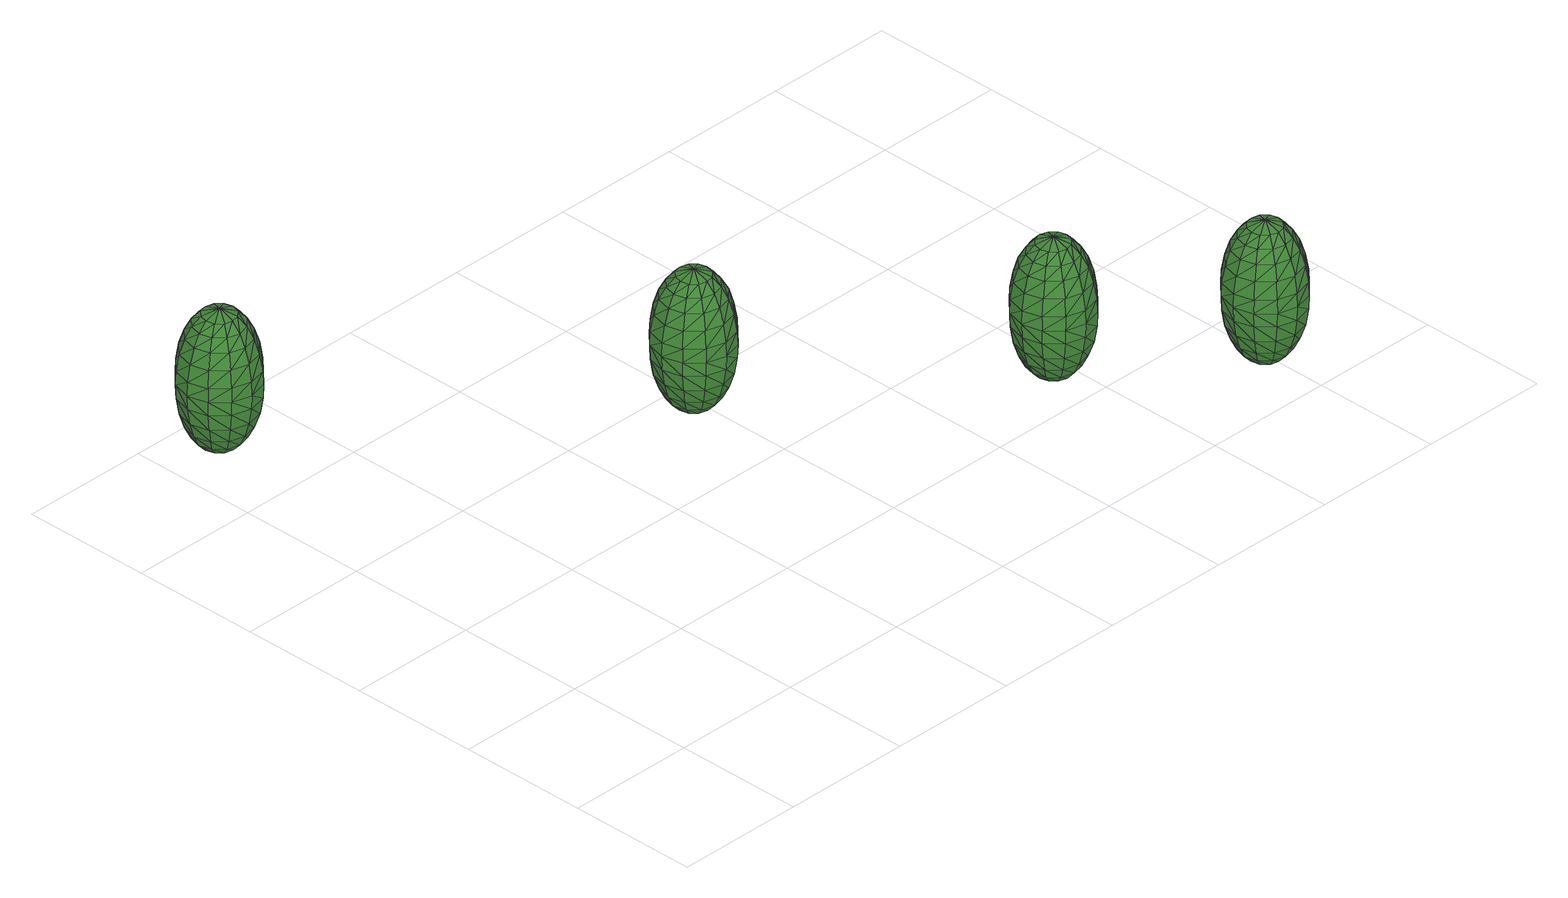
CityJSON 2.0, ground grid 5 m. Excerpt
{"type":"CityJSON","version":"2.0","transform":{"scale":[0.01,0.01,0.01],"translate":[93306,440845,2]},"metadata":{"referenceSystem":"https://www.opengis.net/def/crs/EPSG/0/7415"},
"CityObjects":{
"tree1":{"type":"SolitaryVegetationObject","attributes":{"Geslacht":"Prunus","Brondatum":"13-06-2019","Aanlegjaar":"2007","Beheerobjectomschrijving":"12308.bm4","Ontwikkeling":"Blijvende Kroon","Boomsortiment":"Prunus 'Umineko'","Boomstatus":"Niet van toepassing","Stamdiameter":"15","tree_part":"kruin","Takvrije_zone":"tot 4,50 meter Bereikt","Kroondiameter":"3","Thema":"Bomen","Boomhoogte":"9-12 m.","Straat":"Plaszicht","Wijk":"Hillegersberg Noord","Laatste_mutatie":"17-05-2019","Boomsortiment_nederlands":"Sierkers","Buurt":"Hillegersberg Noord - 40","Hoogte":"-1.9484062","class":"VegetatieObject","function":"Boom"},"geometry":[{"type":"CompositeSurface","lod":"2","boundaries":[[[0,1,2]],[[0,3,4]],[[3,5,6]],[[2,7,8]],[[9,5,10]],[[11,12,10]],[[13,14,7]],[[12,15,16]],[[15,17,18]],[[17,19,20]],[[19,21,22]],[[23,24,21]],[[1,7,2]],[[23,25,24]],[[26,1,0]],[[25,27,24]],[[27,28,29]],[[29,28,30]],[[30,31,32]],[[31,33,34]],[[33,35,34]],[[36,37,35]],[[10,12,38]],[[36,39,37]],[[12,16,38]],[[38,16,40]],[[16,15,41]],[[39,42,37]],[[43,42,44]],[[44,45,46]],[[46,45,47]],[[47,48,49]],[[48,50,51]],[[50,52,53]],[[52,54,53]],[[53,54,55]],[[55,56,57]],[[57,56,58]],[[58,59,60]],[[59,61,62]],[[61,63,62]],[[63,64,65]],[[65,66,67]],[[67,66,68]],[[68,69,70]],[[70,69,71]],[[72,73,71]],[[74,75,72]],[[74,76,77]],[[76,78,77]],[[77,78,79]],[[80,81,79]],[[82,81,80]],[[83,84,60]],[[85,86,82]],[[87,88,84]],[[89,90,85]],[[91,92,88]],[[93,94,89]],[[95,96,92]],[[93,97,98]],[[99,100,97]],[[101,96,95]],[[102,103,99]],[[104,101,105]],[[103,102,106]],[[107,104,108]],[[109,110,106]],[[111,107,112]],[[113,114,109]],[[115,111,116]],[[114,113,117]],[[118,115,119]],[[120,121,117]],[[122,118,123]],[[124,125,120]],[[126,122,127]],[[125,124,128]],[[129,126,130]],[[131,132,128]],[[89,94,90]],[[85,90,86]],[[82,86,81]],[[86,133,81]],[[133,134,135]],[[134,136,137]],[[81,133,135]],[[81,135,79]],[[79,135,77]],[[135,134,137]],[[135,137,77]],[[77,137,74]],[[137,75,74]],[[137,136,75]],[[136,138,75]],[[75,73,72]],[[75,138,73]],[[138,139,73]],[[139,140,141]],[[140,142,143]],[[142,144,145]],[[145,144,146]],[[147,146,148]],[[148,149,147]],[[145,146,147]],[[150,145,147]],[[143,142,145]],[[143,145,150]],[[73,139,141]],[[73,141,71]],[[71,141,70]],[[141,140,143]],[[141,143,70]],[[70,143,150]],[[150,68,70]],[[67,68,150]],[[147,67,150]],[[149,67,147]],[[149,65,67]],[[63,65,149]],[[62,63,149]],[[62,149,148]],[[60,59,83]],[[59,62,83]],[[83,62,148]],[[87,84,83]],[[148,87,83]],[[146,87,148]],[[91,88,87]],[[146,91,87]],[[144,91,146]],[[95,92,91]],[[144,95,91]],[[105,101,95]],[[105,95,144]],[[142,105,144]],[[108,104,105]],[[108,105,142]],[[140,108,142]],[[112,107,108]],[[112,108,140]],[[139,112,140]],[[116,111,112]],[[116,112,139]],[[138,116,139]],[[119,115,116]],[[119,116,138]],[[136,119,138]],[[123,118,119]],[[123,119,136]],[[134,123,136]],[[127,122,123]],[[127,123,134]],[[133,127,134]],[[130,126,127]],[[130,127,133]],[[86,130,133]],[[90,130,86]],[[90,129,130]],[[94,129,90]],[[131,151,132]],[[97,100,152]],[[128,132,153]],[[153,125,128]],[[120,125,121]],[[121,154,155]],[[117,121,155]],[[155,114,117]],[[109,114,110]],[[155,110,114]],[[154,110,155]],[[106,110,154]],[[154,103,106]],[[103,154,121]],[[125,103,121]],[[99,103,100]],[[100,103,125]],[[153,100,125]],[[152,100,153]],[[132,152,153]],[[151,152,132]],[[152,151,97]],[[151,98,97]],[[98,151,131]],[[93,98,94]],[[94,98,131]],[[94,131,129]],[[129,131,128]],[[129,128,126]],[[126,128,124]],[[126,124,122]],[[122,124,120]],[[122,120,118]],[[118,120,117]],[[118,117,115]],[[115,117,113]],[[115,113,111]],[[111,113,109]],[[111,109,107]],[[107,109,106]],[[107,106,104]],[[104,106,102]],[[104,102,101]],[[101,102,99]],[[101,99,96]],[[96,99,97]],[[96,97,93]],[[96,93,92]],[[92,93,89]],[[92,89,88]],[[88,89,85]],[[88,85,84]],[[84,85,82]],[[84,82,60]],[[60,82,80]],[[80,58,60]],[[57,58,80]],[[79,57,80]],[[78,57,79]],[[78,55,57]],[[53,55,78]],[[76,53,78]],[[50,53,76]],[[51,50,76]],[[51,76,74]],[[72,51,74]],[[49,48,51]],[[49,51,72]],[[71,49,72]],[[69,49,71]],[[69,47,49]],[[46,47,69]],[[68,46,69]],[[66,46,68]],[[66,44,46]],[[43,44,66]],[[65,43,66]],[[64,43,65]],[[37,42,43]],[[64,37,43]],[[35,37,64]],[[34,35,64]],[[34,64,63]],[[61,34,63]],[[31,34,61]],[[32,31,61]],[[32,61,59]],[[58,32,59]],[[56,32,58]],[[56,30,32]],[[29,30,56]],[[55,29,56]],[[54,29,55]],[[54,27,29]],[[24,27,54]],[[52,24,54]],[[21,24,52]],[[22,21,52]],[[22,52,50]],[[48,22,50]],[[20,19,22]],[[20,22,48]],[[47,20,48]],[[45,20,47]],[[45,17,20]],[[18,17,45]],[[44,18,45]],[[42,18,44]],[[41,15,18]],[[41,18,42]],[[39,41,42]],[[41,39,16]],[[39,40,16]],[[40,39,38]],[[38,39,36]],[[38,36,10]],[[10,36,9]],[[9,36,35]],[[9,35,33]],[[5,9,33]],[[5,33,6]],[[6,33,31]],[[30,6,31]],[[28,6,30]],[[3,6,28]],[[4,3,28]],[[4,28,27]],[[25,4,27]],[[4,25,0]],[[25,26,0]],[[26,25,1]],[[1,25,23]],[[1,23,7]],[[7,23,13]],[[13,23,21]],[[13,21,19]],[[14,13,19]],[[14,19,17]],[[15,14,17]],[[12,14,15]],[[11,14,12]],[[14,11,7]],[[7,11,8]],[[8,11,10]],[[5,8,10]],[[8,5,2]],[[2,5,3]],[[2,3,0]]]}]},
"tree2":{"type":"SolitaryVegetationObject","attributes":{"Geslacht":"Prunus","Brondatum":"13-06-2019","Aanlegjaar":"2007","Beheerobjectomschrijving":"12308.bm3","Ontwikkeling":"Blijvende Kroon","Boomsortiment":"Prunus 'Umineko'","Boomstatus":"Niet van toepassing","Stamdiameter":"15","tree_part":"kruin","Takvrije_zone":"tot 4,50 meter Bereikt","Kroondiameter":"3","Thema":"Bomen","Boomhoogte":"9-12 m.","Straat":"Plaszicht","Wijk":"Hillegersberg Noord","Laatste_mutatie":"17-05-2019","Boomsortiment_nederlands":"Sierkers","Buurt":"Hillegersberg Noord - 40","Hoogte":"-1.9797143","class":"VegetatieObject","function":"Boom"},"geometry":[{"type":"CompositeSurface","lod":"2","boundaries":[[[156,157,158]],[[156,159,160]],[[159,161,162]],[[158,163,164]],[[165,161,166]],[[167,168,166]],[[169,170,163]],[[168,171,172]],[[171,173,174]],[[173,175,176]],[[175,177,178]],[[179,180,177]],[[157,163,158]],[[179,181,180]],[[182,157,156]],[[181,183,180]],[[183,184,185]],[[185,184,186]],[[186,187,188]],[[187,189,190]],[[189,191,190]],[[192,193,191]],[[166,168,194]],[[192,195,193]],[[168,172,194]],[[194,172,196]],[[172,171,197]],[[195,198,193]],[[199,198,200]],[[200,201,202]],[[202,201,203]],[[203,204,205]],[[204,206,207]],[[206,208,209]],[[208,210,209]],[[209,210,211]],[[211,212,213]],[[213,212,214]],[[214,215,216]],[[215,217,218]],[[217,219,218]],[[219,220,221]],[[221,222,223]],[[223,222,224]],[[224,225,226]],[[226,225,227]],[[228,229,227]],[[230,231,228]],[[230,232,233]],[[232,234,233]],[[233,234,235]],[[236,237,235]],[[238,237,236]],[[239,240,216]],[[241,242,238]],[[243,244,240]],[[245,246,241]],[[247,248,244]],[[249,250,245]],[[251,252,248]],[[249,253,254]],[[255,256,253]],[[257,252,251]],[[258,259,255]],[[260,257,261]],[[259,258,262]],[[263,260,264]],[[265,266,262]],[[267,263,268]],[[269,270,265]],[[271,267,272]],[[270,269,273]],[[274,271,275]],[[276,277,273]],[[278,274,279]],[[280,281,276]],[[282,278,283]],[[281,280,284]],[[285,282,286]],[[287,288,284]],[[245,250,246]],[[241,246,242]],[[238,242,237]],[[242,289,237]],[[289,290,291]],[[290,292,293]],[[237,289,291]],[[237,291,235]],[[235,291,233]],[[291,290,293]],[[291,293,233]],[[233,293,230]],[[293,231,230]],[[293,292,231]],[[292,294,231]],[[231,229,228]],[[231,294,229]],[[294,295,229]],[[295,296,297]],[[296,298,299]],[[298,300,301]],[[301,300,302]],[[303,302,304]],[[304,305,303]],[[301,302,303]],[[306,301,303]],[[299,298,301]],[[299,301,306]],[[229,295,297]],[[229,297,227]],[[227,297,226]],[[297,296,299]],[[297,299,226]],[[226,299,306]],[[306,224,226]],[[223,224,306]],[[303,223,306]],[[305,223,303]],[[305,221,223]],[[219,221,305]],[[218,219,305]],[[218,305,304]],[[216,215,239]],[[215,218,239]],[[239,218,304]],[[243,240,239]],[[304,243,239]],[[302,243,304]],[[247,244,243]],[[302,247,243]],[[300,247,302]],[[251,248,247]],[[300,251,247]],[[261,257,251]],[[261,251,300]],[[298,261,300]],[[264,260,261]],[[264,261,298]],[[296,264,298]],[[268,263,264]],[[268,264,296]],[[295,268,296]],[[272,267,268]],[[272,268,295]],[[294,272,295]],[[275,271,272]],[[275,272,294]],[[292,275,294]],[[279,274,275]],[[279,275,292]],[[290,279,292]],[[283,278,279]],[[283,279,290]],[[289,283,290]],[[286,282,283]],[[286,283,289]],[[242,286,289]],[[246,286,242]],[[246,285,286]],[[250,285,246]],[[287,307,288]],[[253,256,308]],[[284,288,309]],[[309,281,284]],[[276,281,277]],[[277,310,311]],[[273,277,311]],[[311,270,273]],[[265,270,266]],[[311,266,270]],[[310,266,311]],[[262,266,310]],[[310,259,262]],[[259,310,277]],[[281,259,277]],[[255,259,256]],[[256,259,281]],[[309,256,281]],[[308,256,309]],[[288,308,309]],[[307,308,288]],[[308,307,253]],[[307,254,253]],[[254,307,287]],[[249,254,250]],[[250,254,287]],[[250,287,285]],[[285,287,284]],[[285,284,282]],[[282,284,280]],[[282,280,278]],[[278,280,276]],[[278,276,274]],[[274,276,273]],[[274,273,271]],[[271,273,269]],[[271,269,267]],[[267,269,265]],[[267,265,263]],[[263,265,262]],[[263,262,260]],[[260,262,258]],[[260,258,257]],[[257,258,255]],[[257,255,252]],[[252,255,253]],[[252,253,249]],[[252,249,248]],[[248,249,245]],[[248,245,244]],[[244,245,241]],[[244,241,240]],[[240,241,238]],[[240,238,216]],[[216,238,236]],[[236,214,216]],[[213,214,236]],[[235,213,236]],[[234,213,235]],[[234,211,213]],[[209,211,234]],[[232,209,234]],[[206,209,232]],[[207,206,232]],[[207,232,230]],[[228,207,230]],[[205,204,207]],[[205,207,228]],[[227,205,228]],[[225,205,227]],[[225,203,205]],[[202,203,225]],[[224,202,225]],[[222,202,224]],[[222,200,202]],[[199,200,222]],[[221,199,222]],[[220,199,221]],[[193,198,199]],[[220,193,199]],[[191,193,220]],[[190,191,220]],[[190,220,219]],[[217,190,219]],[[187,190,217]],[[188,187,217]],[[188,217,215]],[[214,188,215]],[[212,188,214]],[[212,186,188]],[[185,186,212]],[[211,185,212]],[[210,185,211]],[[210,183,185]],[[180,183,210]],[[208,180,210]],[[177,180,208]],[[178,177,208]],[[178,208,206]],[[204,178,206]],[[176,175,178]],[[176,178,204]],[[203,176,204]],[[201,176,203]],[[201,173,176]],[[174,173,201]],[[200,174,201]],[[198,174,200]],[[197,171,174]],[[197,174,198]],[[195,197,198]],[[197,195,172]],[[195,196,172]],[[196,195,194]],[[194,195,192]],[[194,192,166]],[[166,192,165]],[[165,192,191]],[[165,191,189]],[[161,165,189]],[[161,189,162]],[[162,189,187]],[[186,162,187]],[[184,162,186]],[[159,162,184]],[[160,159,184]],[[160,184,183]],[[181,160,183]],[[160,181,156]],[[181,182,156]],[[182,181,157]],[[157,181,179]],[[157,179,163]],[[163,179,169]],[[169,179,177]],[[169,177,175]],[[170,169,175]],[[170,175,173]],[[171,170,173]],[[168,170,171]],[[167,170,168]],[[170,167,163]],[[163,167,164]],[[164,167,166]],[[161,164,166]],[[164,161,158]],[[158,161,159]],[[158,159,156]]]}]},
"tree3":{"type":"SolitaryVegetationObject","attributes":{"Geslacht":"Prunus","Brondatum":"13-06-2019","Aanlegjaar":"2007","Beheerobjectomschrijving":"12308.bm2","Ontwikkeling":"Blijvende Kroon","Boomsortiment":"Prunus 'Umineko'","Boomstatus":"Niet van toepassing","Stamdiameter":"15","tree_part":"kruin","Takvrije_zone":"tot 4,50 meter Bereikt","Kroondiameter":"3","Thema":"Bomen","Boomhoogte":"9-12 m.","Straat":"Plaszicht","Wijk":"Hillegersberg Noord","Laatste_mutatie":"17-05-2019","Boomsortiment_nederlands":"Sierkers","Buurt":"Hillegersberg Noord - 40","Hoogte":"-1.9513428","class":"VegetatieObject","function":"Boom"},"geometry":[{"type":"CompositeSurface","lod":"2","boundaries":[[[312,313,314]],[[312,315,316]],[[315,317,318]],[[314,319,320]],[[321,317,322]],[[323,324,322]],[[325,326,319]],[[324,327,328]],[[327,329,330]],[[329,331,332]],[[331,333,334]],[[335,336,333]],[[313,319,314]],[[335,337,336]],[[338,313,312]],[[337,339,336]],[[339,340,341]],[[341,340,342]],[[342,343,344]],[[343,345,346]],[[345,347,346]],[[348,349,347]],[[322,324,350]],[[348,351,349]],[[324,328,350]],[[350,328,352]],[[328,327,353]],[[351,354,349]],[[355,354,356]],[[356,357,358]],[[358,357,359]],[[359,360,361]],[[360,362,363]],[[362,364,365]],[[364,366,365]],[[365,366,367]],[[367,368,369]],[[369,368,370]],[[370,371,372]],[[371,373,374]],[[373,375,374]],[[375,376,377]],[[377,378,379]],[[379,378,380]],[[380,381,382]],[[382,381,383]],[[384,385,383]],[[386,387,384]],[[386,388,389]],[[388,390,389]],[[389,390,391]],[[392,393,391]],[[394,393,392]],[[395,396,372]],[[397,398,394]],[[399,400,396]],[[401,402,397]],[[403,404,400]],[[405,406,401]],[[407,408,404]],[[405,409,410]],[[411,412,409]],[[413,408,407]],[[414,415,411]],[[416,413,417]],[[415,414,418]],[[419,416,420]],[[421,422,418]],[[423,419,424]],[[425,426,421]],[[427,423,428]],[[426,425,429]],[[430,427,431]],[[432,433,429]],[[434,430,435]],[[436,437,432]],[[438,434,439]],[[437,436,440]],[[441,438,442]],[[443,444,440]],[[401,406,402]],[[397,402,398]],[[394,398,393]],[[398,445,393]],[[445,446,447]],[[446,448,449]],[[393,445,447]],[[393,447,391]],[[391,447,389]],[[447,446,449]],[[447,449,389]],[[389,449,386]],[[449,387,386]],[[449,448,387]],[[448,450,387]],[[387,385,384]],[[387,450,385]],[[450,451,385]],[[451,452,453]],[[452,454,455]],[[454,456,457]],[[457,456,458]],[[459,458,460]],[[460,461,459]],[[457,458,459]],[[462,457,459]],[[455,454,457]],[[455,457,462]],[[385,451,453]],[[385,453,383]],[[383,453,382]],[[453,452,455]],[[453,455,382]],[[382,455,462]],[[462,380,382]],[[379,380,462]],[[459,379,462]],[[461,379,459]],[[461,377,379]],[[375,377,461]],[[374,375,461]],[[374,461,460]],[[372,371,395]],[[371,374,395]],[[395,374,460]],[[399,396,395]],[[460,399,395]],[[458,399,460]],[[403,400,399]],[[458,403,399]],[[456,403,458]],[[407,404,403]],[[456,407,403]],[[417,413,407]],[[417,407,456]],[[454,417,456]],[[420,416,417]],[[420,417,454]],[[452,420,454]],[[424,419,420]],[[424,420,452]],[[451,424,452]],[[428,423,424]],[[428,424,451]],[[450,428,451]],[[431,427,428]],[[431,428,450]],[[448,431,450]],[[435,430,431]],[[435,431,448]],[[446,435,448]],[[439,434,435]],[[439,435,446]],[[445,439,446]],[[442,438,439]],[[442,439,445]],[[398,442,445]],[[402,442,398]],[[402,441,442]],[[406,441,402]],[[443,463,444]],[[409,412,464]],[[440,444,465]],[[465,437,440]],[[432,437,433]],[[433,466,467]],[[429,433,467]],[[467,426,429]],[[421,426,422]],[[467,422,426]],[[466,422,467]],[[418,422,466]],[[466,415,418]],[[415,466,433]],[[437,415,433]],[[411,415,412]],[[412,415,437]],[[465,412,437]],[[464,412,465]],[[444,464,465]],[[463,464,444]],[[464,463,409]],[[463,410,409]],[[410,463,443]],[[405,410,406]],[[406,410,443]],[[406,443,441]],[[441,443,440]],[[441,440,438]],[[438,440,436]],[[438,436,434]],[[434,436,432]],[[434,432,430]],[[430,432,429]],[[430,429,427]],[[427,429,425]],[[427,425,423]],[[423,425,421]],[[423,421,419]],[[419,421,418]],[[419,418,416]],[[416,418,414]],[[416,414,413]],[[413,414,411]],[[413,411,408]],[[408,411,409]],[[408,409,405]],[[408,405,404]],[[404,405,401]],[[404,401,400]],[[400,401,397]],[[400,397,396]],[[396,397,394]],[[396,394,372]],[[372,394,392]],[[392,370,372]],[[369,370,392]],[[391,369,392]],[[390,369,391]],[[390,367,369]],[[365,367,390]],[[388,365,390]],[[362,365,388]],[[363,362,388]],[[363,388,386]],[[384,363,386]],[[361,360,363]],[[361,363,384]],[[383,361,384]],[[381,361,383]],[[381,359,361]],[[358,359,381]],[[380,358,381]],[[378,358,380]],[[378,356,358]],[[355,356,378]],[[377,355,378]],[[376,355,377]],[[349,354,355]],[[376,349,355]],[[347,349,376]],[[346,347,376]],[[346,376,375]],[[373,346,375]],[[343,346,373]],[[344,343,373]],[[344,373,371]],[[370,344,371]],[[368,344,370]],[[368,342,344]],[[341,342,368]],[[367,341,368]],[[366,341,367]],[[366,339,341]],[[336,339,366]],[[364,336,366]],[[333,336,364]],[[334,333,364]],[[334,364,362]],[[360,334,362]],[[332,331,334]],[[332,334,360]],[[359,332,360]],[[357,332,359]],[[357,329,332]],[[330,329,357]],[[356,330,357]],[[354,330,356]],[[353,327,330]],[[353,330,354]],[[351,353,354]],[[353,351,328]],[[351,352,328]],[[352,351,350]],[[350,351,348]],[[350,348,322]],[[322,348,321]],[[321,348,347]],[[321,347,345]],[[317,321,345]],[[317,345,318]],[[318,345,343]],[[342,318,343]],[[340,318,342]],[[315,318,340]],[[316,315,340]],[[316,340,339]],[[337,316,339]],[[316,337,312]],[[337,338,312]],[[338,337,313]],[[313,337,335]],[[313,335,319]],[[319,335,325]],[[325,335,333]],[[325,333,331]],[[326,325,331]],[[326,331,329]],[[327,326,329]],[[324,326,327]],[[323,326,324]],[[326,323,319]],[[319,323,320]],[[320,323,322]],[[317,320,322]],[[320,317,314]],[[314,317,315]],[[314,315,312]]]}]},
"tree4":{"type":"SolitaryVegetationObject","attributes":{"Geslacht":"Prunus","Brondatum":"13-06-2019","Aanlegjaar":"2007","Beheerobjectomschrijving":"12308.bm1","Ontwikkeling":"Blijvende Kroon","Boomsortiment":"Prunus 'Umineko'","Boomstatus":"Niet van toepassing","Stamdiameter":"15","tree_part":"kruin","Takvrije_zone":"tot 4,50 meter Bereikt","Kroondiameter":"3","Thema":"Bomen","Boomhoogte":"9-12 m.","Straat":"Plaszicht","Wijk":"Hillegersberg Noord","Laatste_mutatie":"17-05-2019","Boomsortiment_nederlands":"Sierkers","Buurt":"Hillegersberg Noord - 40","Hoogte":"-1.9695778","class":"VegetatieObject","function":"Boom"},"geometry":[{"type":"CompositeSurface","lod":"2","boundaries":[[[468,469,470]],[[468,471,472]],[[471,473,474]],[[470,475,476]],[[477,473,478]],[[479,480,478]],[[481,482,475]],[[480,483,484]],[[483,485,486]],[[485,487,488]],[[487,489,490]],[[491,492,489]],[[469,475,470]],[[491,493,492]],[[494,469,468]],[[493,495,492]],[[495,496,497]],[[497,496,498]],[[498,499,500]],[[499,501,502]],[[501,503,502]],[[504,505,503]],[[478,480,506]],[[504,507,505]],[[480,484,506]],[[506,484,508]],[[484,483,509]],[[507,510,505]],[[511,510,512]],[[512,513,514]],[[514,513,515]],[[515,516,517]],[[516,518,519]],[[518,520,521]],[[520,522,521]],[[521,522,523]],[[523,524,525]],[[525,524,526]],[[526,527,528]],[[527,529,530]],[[529,531,530]],[[531,532,533]],[[533,534,535]],[[535,534,536]],[[536,537,538]],[[538,537,539]],[[540,541,539]],[[542,543,540]],[[542,544,545]],[[544,546,545]],[[545,546,547]],[[548,549,547]],[[550,549,548]],[[551,552,528]],[[553,554,550]],[[555,556,552]],[[557,558,553]],[[559,560,556]],[[561,562,557]],[[563,564,560]],[[561,565,566]],[[567,568,565]],[[569,564,563]],[[570,571,567]],[[572,569,573]],[[571,570,574]],[[575,572,576]],[[577,578,574]],[[579,575,580]],[[581,582,577]],[[583,579,584]],[[582,581,585]],[[586,583,587]],[[588,589,585]],[[590,586,591]],[[592,593,588]],[[594,590,595]],[[593,592,596]],[[597,594,598]],[[599,600,596]],[[557,562,558]],[[553,558,554]],[[550,554,549]],[[554,601,549]],[[601,602,603]],[[602,604,605]],[[549,601,603]],[[549,603,547]],[[547,603,545]],[[603,602,605]],[[603,605,545]],[[545,605,542]],[[605,543,542]],[[605,604,543]],[[604,606,543]],[[543,541,540]],[[543,606,541]],[[606,607,541]],[[607,608,609]],[[608,610,611]],[[610,612,613]],[[613,612,614]],[[615,614,616]],[[616,617,615]],[[613,614,615]],[[618,613,615]],[[611,610,613]],[[611,613,618]],[[541,607,609]],[[541,609,539]],[[539,609,538]],[[609,608,611]],[[609,611,538]],[[538,611,618]],[[618,536,538]],[[535,536,618]],[[615,535,618]],[[617,535,615]],[[617,533,535]],[[531,533,617]],[[530,531,617]],[[530,617,616]],[[528,527,551]],[[527,530,551]],[[551,530,616]],[[555,552,551]],[[616,555,551]],[[614,555,616]],[[559,556,555]],[[614,559,555]],[[612,559,614]],[[563,560,559]],[[612,563,559]],[[573,569,563]],[[573,563,612]],[[610,573,612]],[[576,572,573]],[[576,573,610]],[[608,576,610]],[[580,575,576]],[[580,576,608]],[[607,580,608]],[[584,579,580]],[[584,580,607]],[[606,584,607]],[[587,583,584]],[[587,584,606]],[[604,587,606]],[[591,586,587]],[[591,587,604]],[[602,591,604]],[[595,590,591]],[[595,591,602]],[[601,595,602]],[[598,594,595]],[[598,595,601]],[[554,598,601]],[[558,598,554]],[[558,597,598]],[[562,597,558]],[[599,619,600]],[[565,568,620]],[[596,600,621]],[[621,593,596]],[[588,593,589]],[[589,622,623]],[[585,589,623]],[[623,582,585]],[[577,582,578]],[[623,578,582]],[[622,578,623]],[[574,578,622]],[[622,571,574]],[[571,622,589]],[[593,571,589]],[[567,571,568]],[[568,571,593]],[[621,568,593]],[[620,568,621]],[[600,620,621]],[[619,620,600]],[[620,619,565]],[[619,566,565]],[[566,619,599]],[[561,566,562]],[[562,566,599]],[[562,599,597]],[[597,599,596]],[[597,596,594]],[[594,596,592]],[[594,592,590]],[[590,592,588]],[[590,588,586]],[[586,588,585]],[[586,585,583]],[[583,585,581]],[[583,581,579]],[[579,581,577]],[[579,577,575]],[[575,577,574]],[[575,574,572]],[[572,574,570]],[[572,570,569]],[[569,570,567]],[[569,567,564]],[[564,567,565]],[[564,565,561]],[[564,561,560]],[[560,561,557]],[[560,557,556]],[[556,557,553]],[[556,553,552]],[[552,553,550]],[[552,550,528]],[[528,550,548]],[[548,526,528]],[[525,526,548]],[[547,525,548]],[[546,525,547]],[[546,523,525]],[[521,523,546]],[[544,521,546]],[[518,521,544]],[[519,518,544]],[[519,544,542]],[[540,519,542]],[[517,516,519]],[[517,519,540]],[[539,517,540]],[[537,517,539]],[[537,515,517]],[[514,515,537]],[[536,514,537]],[[534,514,536]],[[534,512,514]],[[511,512,534]],[[533,511,534]],[[532,511,533]],[[505,510,511]],[[532,505,511]],[[503,505,532]],[[502,503,532]],[[502,532,531]],[[529,502,531]],[[499,502,529]],[[500,499,529]],[[500,529,527]],[[526,500,527]],[[524,500,526]],[[524,498,500]],[[497,498,524]],[[523,497,524]],[[522,497,523]],[[522,495,497]],[[492,495,522]],[[520,492,522]],[[489,492,520]],[[490,489,520]],[[490,520,518]],[[516,490,518]],[[488,487,490]],[[488,490,516]],[[515,488,516]],[[513,488,515]],[[513,485,488]],[[486,485,513]],[[512,486,513]],[[510,486,512]],[[509,483,486]],[[509,486,510]],[[507,509,510]],[[509,507,484]],[[507,508,484]],[[508,507,506]],[[506,507,504]],[[506,504,478]],[[478,504,477]],[[477,504,503]],[[477,503,501]],[[473,477,501]],[[473,501,474]],[[474,501,499]],[[498,474,499]],[[496,474,498]],[[471,474,496]],[[472,471,496]],[[472,496,495]],[[493,472,495]],[[472,493,468]],[[493,494,468]],[[494,493,469]],[[469,493,491]],[[469,491,475]],[[475,491,481]],[[481,491,489]],[[481,489,487]],[[482,481,487]],[[482,487,485]],[[483,482,485]],[[480,482,483]],[[479,482,480]],[[482,479,475]],[[475,479,476]],[[476,479,478]],[[473,476,478]],[[476,473,470]],[[470,473,471]],[[470,471,468]]]}]}
},
"vertices":[
[213,2332,55],[213,2328,55],[212,2333,55],[242,2385,76],[265,2361,76],[210,2393,76],[258,2413,111],[212,2327,55],[210,2333,55],[179,2385,76],[209,2333,55],[210,2327,55],[209,2327,55],[242,2275,76],[210,2267,76],[179,2275,76],[207,2328,55],[162,2247,111],[127,2282,111],[210,2235,111],[151,2228,155],[258,2247,111],[210,2212,155],[265,2298,76],[293,2282,111],[273,2330,76],[213,2330,55],[305,2330,111],[293,2378,111],[328,2330,155],[312,2389,155],[269,2432,155],[329,2399,213],[210,2426,111],[210,2448,155],[162,2413,111],[155,2361,76],[127,2378,111],[207,2332,55],[147,2330,76],[207,2330,55],[155,2298,76],[114,2330,111],[108,2389,155],[92,2330,155],[108,2271,155],[73,2330,213],[91,2261,213],[141,2211,213],[82,2256,277],[210,2193,213],[136,2202,277],[269,2228,155],[279,2211,213],[312,2271,155],[329,2261,213],[347,2330,213],[338,2256,277],[358,2330,277],[338,2404,277],[360,2330,330],[279,2449,213],[284,2458,277],[210,2467,213],[151,2432,155],[141,2449,213],[91,2399,213],[136,2458,277],[82,2404,277],[62,2330,277],[80,2405,330],[60,2330,330],[80,2255,330],[82,2256,383],[135,2200,330],[136,2202,383],[210,2182,277],[210,2180,330],[284,2202,277],[285,2200,330],[340,2255,330],[338,2256,383],[358,2330,383],[340,2405,330],[338,2404,383],[329,2398,447],[347,2330,447],[284,2458,383],[278,2449,447],[269,2433,505],[313,2389,505],[210,2467,447],[210,2448,505],[210,2424,549],[257,2412,549],[151,2433,505],[163,2412,549],[179,2384,584],[210,2392,584],[156,2361,584],[208,2331,605],[128,2377,549],[148,2330,584],[207,2330,605],[115,2330,549],[107,2389,505],[156,2299,584],[128,2283,549],[92,2330,505],[179,2276,584],[209,2328,605],[163,2248,549],[107,2271,505],[210,2268,584],[210,2327,605],[210,2235,549],[151,2227,505],[241,2276,584],[257,2248,549],[210,2211,505],[264,2299,584],[212,2329,605],[292,2283,549],[269,2227,505],[272,2330,584],[213,2330,605],[305,2330,549],[313,2271,505],[264,2361,584],[292,2377,549],[329,2330,505],[241,2384,584],[211,2332,605],[329,2262,447],[278,2211,447],[284,2202,383],[210,2193,447],[210,2182,383],[142,2211,447],[91,2262,447],[73,2330,447],[62,2330,383],[91,2398,447],[82,2404,383],[142,2449,447],[136,2458,383],[210,2478,383],[210,2480,330],[285,2460,330],[210,2478,277],[135,2460,330],[210,2333,605],[209,2332,605],[212,2331,605],[208,2329,605],[211,2328,605],
[1470,1383,52],[1470,1379,52],[1468,1384,52],[1499,1436,73],[1522,1412,73],[1467,1444,73],[1515,1464,108],[1468,1378,52],[1467,1384,52],[1435,1436,73],[1465,1384,52],[1467,1378,52],[1465,1378,52],[1499,1326,73],[1467,1318,73],[1435,1326,73],[1464,1379,52],[1419,1298,108],[1384,1333,108],[1467,1286,108],[1408,1279,152],[1515,1298,108],[1467,1263,152],[1522,1349,73],[1550,1333,108],[1530,1381,73],[1470,1381,52],[1562,1381,108],[1550,1429,108],[1585,1381,152],[1569,1440,152],[1526,1483,152],[1586,1450,210],[1467,1477,108],[1467,1499,152],[1419,1464,108],[1412,1412,73],[1384,1429,108],[1464,1383,52],[1404,1381,73],[1464,1381,52],[1412,1349,73],[1371,1381,108],[1365,1440,152],[1349,1381,152],[1365,1322,152],[1330,1381,210],[1348,1312,210],[1398,1262,210],[1339,1307,274],[1467,1244,210],[1393,1253,274],[1526,1279,152],[1536,1262,210],[1569,1322,152],[1586,1312,210],[1604,1381,210],[1595,1307,274],[1615,1381,274],[1595,1455,274],[1617,1381,327],[1536,1500,210],[1541,1509,274],[1467,1518,210],[1408,1483,152],[1398,1500,210],[1348,1450,210],[1393,1509,274],[1339,1455,274],[1319,1381,274],[1337,1456,327],[1317,1381,327],[1337,1306,327],[1339,1307,380],[1392,1251,327],[1393,1253,380],[1467,1233,274],[1467,1231,327],[1541,1253,274],[1542,1251,327],[1597,1306,327],[1595,1307,380],[1615,1381,380],[1597,1456,327],[1595,1455,380],[1586,1449,444],[1604,1381,444],[1541,1509,380],[1535,1500,444],[1526,1484,502],[1570,1440,502],[1467,1518,444],[1467,1499,502],[1467,1476,546],[1514,1463,546],[1408,1484,502],[1420,1463,546],[1436,1435,581],[1467,1443,581],[1413,1412,581],[1465,1382,602],[1385,1428,546],[1405,1381,581],[1464,1381,602],[1372,1381,546],[1364,1440,502],[1413,1350,581],[1385,1334,546],[1349,1381,502],[1436,1327,581],[1466,1379,602],[1420,1299,546],[1364,1322,502],[1467,1319,581],[1467,1378,602],[1467,1286,546],[1408,1278,502],[1498,1327,581],[1514,1299,546],[1467,1262,502],[1521,1350,581],[1469,1380,602],[1549,1334,546],[1526,1278,502],[1529,1381,581],[1470,1381,602],[1562,1381,546],[1570,1322,502],[1521,1412,581],[1549,1428,546],[1585,1381,502],[1498,1435,581],[1468,1383,602],[1586,1313,444],[1535,1262,444],[1541,1253,380],[1467,1244,444],[1467,1233,380],[1399,1262,444],[1348,1313,444],[1330,1381,444],[1319,1381,380],[1348,1449,444],[1339,1455,380],[1399,1500,444],[1393,1509,380],[1467,1529,380],[1467,1531,327],[1542,1511,327],[1467,1529,274],[1392,1511,327],[1467,1384,602],[1466,1383,602],[1469,1382,602],[1465,1380,602],[1468,1379,602],
[2427,667,55],[2427,664,55],[2426,668,55],[2456,720,76],[2479,697,76],[2424,728,76],[2472,748,111],[2426,662,55],[2424,668,55],[2393,720,76],[2423,668,55],[2424,662,55],[2423,662,55],[2456,610,76],[2424,602,76],[2393,610,76],[2421,664,55],[2376,582,111],[2341,617,111],[2424,570,111],[2365,563,155],[2472,582,111],[2424,547,155],[2479,634,76],[2507,617,111],[2487,665,76],[2427,665,55],[2519,665,111],[2507,713,111],[2542,665,155],[2526,724,155],[2483,767,155],[2543,734,213],[2424,761,111],[2424,783,155],[2376,748,111],[2369,697,76],[2341,713,111],[2421,667,55],[2361,665,76],[2421,665,55],[2369,634,76],[2328,665,111],[2322,724,155],[2306,665,155],[2322,606,155],[2287,665,213],[2305,596,213],[2355,546,213],[2296,591,277],[2424,528,213],[2350,537,277],[2483,563,155],[2493,546,213],[2526,606,155],[2543,596,213],[2561,665,213],[2552,591,277],[2572,665,277],[2552,739,277],[2574,665,330],[2493,784,213],[2498,793,277],[2424,802,213],[2365,767,155],[2355,784,213],[2305,734,213],[2350,793,277],[2296,739,277],[2276,665,277],[2294,740,330],[2274,665,330],[2294,590,330],[2296,591,383],[2349,535,330],[2350,537,383],[2424,517,277],[2424,515,330],[2498,537,277],[2499,535,330],[2554,590,330],[2552,591,383],[2572,665,383],[2554,740,330],[2552,739,383],[2543,733,447],[2561,665,447],[2498,793,383],[2492,784,447],[2483,768,505],[2527,724,505],[2424,802,447],[2424,784,505],[2424,760,549],[2471,747,549],[2365,768,505],[2377,747,549],[2393,719,584],[2424,727,584],[2370,696,584],[2422,666,605],[2342,712,549],[2362,665,584],[2421,665,605],[2329,665,549],[2321,724,505],[2370,634,584],[2342,618,549],[2306,665,505],[2393,611,584],[2423,663,605],[2377,583,549],[2321,606,505],[2424,603,584],[2424,662,605],[2424,571,549],[2365,562,505],[2455,611,584],[2471,583,549],[2424,547,505],[2478,634,584],[2426,664,605],[2506,618,549],[2483,562,505],[2486,665,584],[2427,665,605],[2519,665,549],[2527,606,505],[2478,696,584],[2506,712,549],[2543,665,505],[2455,719,584],[2425,667,605],[2543,597,447],[2492,546,447],[2498,537,383],[2424,528,447],[2424,517,383],[2356,546,447],[2305,597,447],[2287,665,447],[2276,665,383],[2305,733,447],[2296,739,383],[2356,784,447],[2350,793,383],[2424,813,383],[2424,815,330],[2499,795,330],[2424,813,277],[2349,795,330],[2424,668,605],[2423,667,605],[2426,666,605],[2422,664,605],[2425,663,605],
[2985,241,53],[2985,238,53],[2984,242,53],[3014,294,74],[3037,271,74],[2982,302,74],[3030,322,109],[2984,236,53],[2982,242,53],[2951,294,74],[2981,242,53],[2982,236,53],[2981,236,53],[3014,184,74],[2982,176,74],[2951,184,74],[2979,238,53],[2934,156,109],[2899,191,109],[2982,144,109],[2923,137,153],[3030,156,109],[2982,121,153],[3037,208,74],[3065,191,109],[3045,239,74],[2985,239,53],[3077,239,109],[3065,287,109],[3100,239,153],[3084,298,153],[3041,341,153],[3101,308,211],[2982,335,109],[2982,357,153],[2934,322,109],[2927,271,74],[2899,287,109],[2979,241,53],[2919,239,74],[2979,239,53],[2927,208,74],[2886,239,109],[2880,298,153],[2864,239,153],[2880,180,153],[2845,239,211],[2863,170,211],[2913,120,211],[2854,165,275],[2982,102,211],[2908,111,275],[3041,137,153],[3051,120,211],[3084,180,153],[3101,170,211],[3119,239,211],[3110,165,275],[3130,239,275],[3110,313,275],[3132,239,328],[3051,358,211],[3056,367,275],[2982,376,211],[2923,341,153],[2913,358,211],[2863,308,211],[2908,367,275],[2854,313,275],[2834,239,275],[2852,314,328],[2832,239,328],[2852,164,328],[2854,165,381],[2907,109,328],[2908,111,381],[2982,91,275],[2982,89,328],[3056,111,275],[3057,109,328],[3112,164,328],[3110,165,381],[3130,239,381],[3112,314,328],[3110,313,381],[3101,307,445],[3119,239,445],[3056,367,381],[3050,358,445],[3041,342,503],[3085,298,503],[2982,376,445],[2982,358,503],[2982,334,547],[3029,321,547],[2923,342,503],[2935,321,547],[2951,293,582],[2982,301,582],[2928,270,582],[2980,240,603],[2900,286,547],[2920,239,582],[2979,239,603],[2888,239,547],[2879,298,503],[2928,208,582],[2900,192,547],[2864,239,503],[2951,185,582],[2981,237,603],[2935,157,547],[2879,180,503],[2982,177,582],[2982,236,603],[2982,145,547],[2923,136,503],[3013,185,582],[3029,157,547],[2982,121,503],[3036,208,582],[2984,238,603],[3064,192,547],[3041,136,503],[3044,239,582],[2985,239,603],[3077,239,547],[3085,180,503],[3036,270,582],[3064,286,547],[3101,239,503],[3013,293,582],[2983,241,603],[3101,171,445],[3050,120,445],[3056,111,381],[2982,102,445],[2982,91,381],[2914,120,445],[2863,171,445],[2845,239,445],[2834,239,381],[2863,307,445],[2854,313,381],[2914,358,445],[2908,367,381],[2982,387,381],[2982,389,328],[3057,369,328],[2982,387,275],[2907,369,328],[2982,242,603],[2981,241,603],[2984,240,603],[2980,238,603],[2983,237,603]
]}
